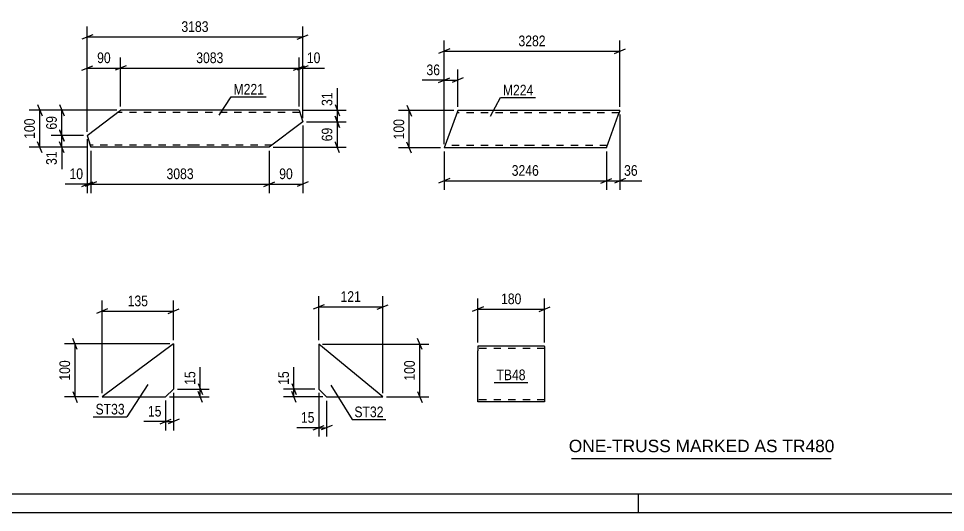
# Model space of a CAD drawing. Header units: millimetres. Extents: x 0 to 841, y 0 to 594.
# Drawn here: x 253.9 to 503.8, y 0 to 133.1 of the extents above; entities that cross this region are included whole.
import ezdxf

# ---------------------------------------------------------------- set-up
doc = ezdxf.new("R2010")
doc.units = ezdxf.units.MM
doc.linetypes.add('DXK_LINE_DOT2', pattern=[3.9198, 1.9599, -1.9599])
doc.styles.add('Arial', font='ARIAL.TTF', dxfattribs={"height": 0.2})
doc.styles.add('Arial Narrow', font='ARIALN.TTF', dxfattribs={"height": 0.2})

# ---------------------------------------------------------------- blocks, each defined once
blk = doc.blocks.new('Unknown-318894869-1133')
at = {"color": 5, "linetype": 'Continuous'}
for p, q in [((5, 5), (836, 5)), ((421, 0), (421, 5)), ((0, 0), (841, 0))]:
    blk.add_line(p, q, dxfattribs=at)
blk = doc.blocks.new('Part-318894869-1902 - 1886')
at = {"color": 2, "linetype": 'Continuous'}
for p, q in [((334.81, 45.4), (334.81, 33.26)), ((352.08, 31.12), (334.81, 45.4)), ((334.81, 33.26), (336.95, 31.12)), ((336.95, 31.12), (352.08, 31.12))]:
    blk.add_line(p, q, dxfattribs=at)
blk = doc.blocks.new('Part-318894869-1827 - 1811')
at = {"color": 2, "linetype": 'Continuous'}
for p, q in [((295.69, 45.41), (276.41, 31.13)), ((295.69, 45.41), (295.7, 33.27)), ((295.7, 33.27), (293.55, 31.13)), ((276.41, 31.13), (293.55, 31.13))]:
    blk.add_line(p, q, dxfattribs=at)
blk = doc.blocks.new('Part-318894869-5711 - 5705')
at = {"color": 2, "linetype": 'Continuous'}
for p, q in [((372.29, 108.29), (371.85, 107.09)), ((392.29, 108.29), (372.29, 108.29)), ((416.03, 108.29), (392.39, 108.29)), ((416, 108.2), (415.59, 107.09)), ((416, 108.2), (416.03, 108.29)), ((371.85, 107.09), (368.65, 98.29)), ((412.39, 98.29), (415.59, 107.09)), ((392.29, 98.29), (368.65, 98.29)), ((412.39, 98.29), (392.39, 98.29))]:
    blk.add_line(p, q, dxfattribs=at)
at = {"color": 7, "linetype": 'DXK_LINE_DOT2'}
for p, q in [((392.29, 107.69), (372.07, 107.69)), ((415.81, 107.69), (392.39, 107.69)), ((415.59, 107.09), (415.9, 107.94)), ((392.29, 98.89), (368.87, 98.89)), ((412.61, 98.89), (392.39, 98.89))]:
    blk.add_line(p, q, dxfattribs=at)
blk = doc.blocks.new('Part-318894869-5788 - 5782')
at = {"color": 2, "linetype": 'Continuous'}
for p, q in [((272.41, 101.58), (281.4, 108.43)), ((301.4, 108.43), (281.4, 108.43)), ((329.52, 108.43), (301.5, 108.43)), ((329.52, 108.43), (330.5, 105.29)), ((330.5, 105.29), (321.5, 98.43)), ((272.41, 101.58), (273.02, 99.63)), ((273.28, 98.78), (273.02, 99.63)), ((273.36, 98.52), (273.28, 98.78)), ((273.39, 98.43), (273.36, 98.52)), ((301.4, 98.43), (273.39, 98.43)), ((321.5, 98.43), (301.5, 98.43))]:
    blk.add_line(p, q, dxfattribs=at)
at = {"color": 7, "linetype": 'DXK_LINE_DOT2'}
for p, q in [((301.4, 107.83), (280.62, 107.83)), ((329.7, 107.83), (301.5, 107.83)), ((273.16, 99.17), (273.02, 99.63)), ((273.28, 98.78), (273.19, 99.08)), ((301.4, 99.03), (273.2, 99.03)), ((322.29, 99.03), (301.5, 99.03))]:
    blk.add_line(p, q, dxfattribs=at)
blk = doc.blocks.new('Part-318894869-9898 - 9897')
at = {"color": 2, "linetype": 'Continuous'}
for p, q in [((377.72, 44.79), (377.72, 43.59)), ((395.72, 44.79), (377.72, 44.79)), ((377.72, 30.53), (377.72, 43.59)), ((395.72, 44.7), (395.72, 44.79)), ((395.72, 44.7), (395.72, 43.59)), ((395.72, 43.59), (395.72, 29.79)), ((377.72, 29.88), (377.72, 30.53)), ((377.72, 29.79), (377.72, 29.88)), ((395.72, 29.79), (377.72, 29.79))]:
    blk.add_line(p, q, dxfattribs=at)
at = {"color": 7, "linetype": 'DXK_LINE_DOT2'}
for p, q in [((395.72, 44.19), (377.72, 44.19)), ((395.72, 44.44), (395.72, 43.59)), ((377.72, 30.53), (377.72, 30.14)), ((377.72, 30.39), (377.72, 30.43)), ((395.72, 30.39), (377.72, 30.39)), ((395.72, 30.43), (395.72, 30.53)), ((395.72, 30.39), (395.72, 30.43)), ((395.72, 30.39), (395.72, 30.43)), ((377.72, 29.79), (377.72, 29.79))]:
    blk.add_line(p, q, dxfattribs=at)
blk = doc.blocks.new('StraightDimension-318894869-1938 - 1886')
at = {"color": 7, "linetype": 'Continuous'}
for p, q in [((334.81, 32.26), (334.81, 20.43)), ((336.95, 30.12), (336.95, 20.43)), ((333.31, 22.23), (336.31, 23.43)), ((334.81, 22.83), (336.95, 22.83)), ((338.45, 23.43), (335.45, 22.23))]:
    blk.add_line(p, q, dxfattribs=at)
at = {"color": 0}
blk.add_wipeout([(334.28, 23.58), (334.28, 27.78), (329.42, 27.78), (329.42, 23.58)], dxfattribs=at)
at = {"color": 7, "linetype": 'Continuous'}
blk.add_line((334.81, 22.83), (328.9, 22.83), dxfattribs=at)
blk.add_line((334.81, 22.83), (328.9, 22.83), dxfattribs=at)
at = {"color": 3, "style": 'Arial Narrow'}
blk.add_text('15', height=2.863, dxfattribs=at).set_placement((330.02, 24.18))
blk = doc.blocks.new('StraightDimension-318894869-1928 - 1886')
at = {"color": 7, "linetype": 'Continuous'}
for p, q in [((334.81, 46.4), (334.81, 58.25)), ((352.08, 32.12), (352.08, 58.25)), ((336.31, 56), (333.31, 54.8)), ((334.81, 55.4), (352.08, 55.4)), ((350.58, 54.8), (353.58, 56))]:
    blk.add_line(p, q, dxfattribs=at)
at = {"color": 0}
blk.add_wipeout([(346.78, 56.15), (346.78, 60.35), (340.1, 60.35), (340.1, 56.15)], dxfattribs=at)
at = {"color": 3, "style": 'Arial Narrow'}
blk.add_text('121', height=2.863, dxfattribs=at).set_placement((340.7, 56.75))
blk = doc.blocks.new('StraightDimension-318894869-1904 - 1886')
at = {"color": 7, "linetype": 'Continuous'}
for p, q in [((335.81, 45.4), (364.48, 45.4)), ((362.68, 43.9), (361.48, 46.9)), ((362.08, 31.12), (362.08, 45.4)), ((361.48, 32.62), (362.68, 29.62)), ((353.08, 31.12), (364.48, 31.12))]:
    blk.add_line(p, q, dxfattribs=at)
at = {"color": 0}
blk.add_wipeout([(361.33, 41.6), (357.13, 41.6), (357.13, 34.92), (361.33, 34.92)], dxfattribs=at)
at = {"color": 3, "style": 'Arial Narrow'}
blk.add_text('100', height=2.863, rotation=90.0002, dxfattribs=at).set_placement((360.73, 35.52))
blk = doc.blocks.new('StraightDimension-318894869-1916 - 1886')
at = {"color": 7, "linetype": 'Continuous'}
for p, q in [((333.81, 33.26), (325.28, 33.26)), ((327.53, 34.76), (328.73, 31.76)), ((328.73, 29.62), (327.53, 32.62)), ((328.13, 31.12), (328.13, 33.26)), ((335.95, 31.12), (325.28, 31.12))]:
    blk.add_line(p, q, dxfattribs=at)
at = {"color": 0}
blk.add_wipeout([(327.38, 38.64), (323.18, 38.64), (323.18, 33.79), (327.38, 33.79)], dxfattribs=at)
at = {"color": 7, "linetype": 'Continuous'}
blk.add_line((328.13, 33.26), (328.13, 39.17), dxfattribs=at)
blk.add_line((328.13, 33.26), (328.13, 39.17), dxfattribs=at)
at = {"color": 3, "style": 'Arial Narrow'}
blk.add_text('15', height=2.863, rotation=90.0002, dxfattribs=at).set_placement((326.78, 34.39))
blk = doc.blocks.new('StraightDimension-318894869-1871 - 1811')
at = {"color": 7, "linetype": 'Continuous'}
for p, q in [((296.7, 33.27), (305.29, 33.27)), ((302.29, 34.77), (303.49, 31.77)), ((303.49, 29.63), (302.29, 32.63)), ((302.89, 31.13), (302.89, 33.27)), ((294.55, 31.13), (305.29, 31.13))]:
    blk.add_line(p, q, dxfattribs=at)
at = {"color": 0}
blk.add_wipeout([(302.14, 38.65), (297.94, 38.65), (297.94, 33.79), (302.14, 33.79)], dxfattribs=at)
at = {"color": 7, "linetype": 'Continuous'}
blk.add_line((302.89, 33.27), (302.89, 39.18), dxfattribs=at)
blk.add_line((302.89, 33.27), (302.89, 39.18), dxfattribs=at)
at = {"color": 3, "style": 'Arial Narrow'}
blk.add_text('15', height=2.863, rotation=90.0002, dxfattribs=at).set_placement((301.54, 34.39))
blk = doc.blocks.new('StraightDimension-318894869-1847 - 1811')
at = {"color": 7, "linetype": 'Continuous'}
for p, q in [((276.41, 32.13), (276.41, 57.09)), ((295.69, 46.41), (295.69, 57.09)), ((277.91, 54.84), (274.91, 53.64)), ((276.41, 54.24), (295.69, 54.24)), ((294.19, 53.64), (297.19, 54.84))]:
    blk.add_line(p, q, dxfattribs=at)
at = {"color": 0}
blk.add_wipeout([(289.39, 54.99), (289.39, 59.19), (282.71, 59.19), (282.71, 54.99)], dxfattribs=at)
at = {"color": 3, "style": 'Arial Narrow'}
blk.add_text('135', height=2.863, dxfattribs=at).set_placement((283.31, 55.59))
blk = doc.blocks.new('StraightDimension-318894869-1859 - 1811')
at = {"color": 7, "linetype": 'Continuous'}
for p, q in [((294.69, 45.41), (266.27, 45.41)), ((269.72, 43.91), (268.52, 46.91)), ((269.12, 31.13), (269.12, 45.41)), ((268.52, 32.63), (269.72, 29.63)), ((275.41, 31.13), (266.27, 31.13))]:
    blk.add_line(p, q, dxfattribs=at)
at = {"color": 0}
blk.add_wipeout([(268.37, 41.61), (264.17, 41.61), (264.17, 34.93), (268.37, 34.93)], dxfattribs=at)
at = {"color": 3, "style": 'Arial Narrow'}
blk.add_text('100', height=2.863, rotation=90.0002, dxfattribs=at).set_placement((267.77, 35.53))
blk = doc.blocks.new('StraightDimension-318894869-1829 - 1811')
at = {"color": 7, "linetype": 'Continuous'}
for p, q in [((293.55, 30.13), (293.55, 22.11)), ((295.7, 32.27), (295.7, 22.11)), ((292.05, 23.91), (295.05, 25.11)), ((297.2, 25.11), (294.2, 23.91)), ((293.55, 24.51), (295.7, 24.51))]:
    blk.add_line(p, q, dxfattribs=at)
at = {"color": 0}
blk.add_wipeout([(293.03, 25.26), (293.03, 29.46), (288.17, 29.46), (288.17, 25.26)], dxfattribs=at)
at = {"color": 7, "linetype": 'Continuous'}
blk.add_line((293.55, 24.51), (287.65, 24.51), dxfattribs=at)
blk.add_line((293.55, 24.51), (287.65, 24.51), dxfattribs=at)
at = {"color": 3, "style": 'Arial Narrow'}
blk.add_text('15', height=2.863, dxfattribs=at).set_placement((288.77, 25.86))
blk = doc.blocks.new('StraightDimension-318894869-5714 - 5705')
at = {"color": 7, "linetype": 'Continuous'}
for p, q in [((368.65, 99.29), (368.65, 127.16)), ((416.03, 109.29), (416.03, 127.16)), ((370.15, 124.91), (367.15, 123.71)), ((368.65, 124.31), (416.03, 124.31)), ((414.53, 123.71), (417.53, 124.91))]:
    blk.add_line(p, q, dxfattribs=at)
at = {"color": 0}
blk.add_wipeout([(396.59, 125.06), (396.59, 129.26), (388.08, 129.26), (388.08, 125.06)], dxfattribs=at)
at = {"color": 3, "style": 'Arial Narrow'}
blk.add_text('3282', height=2.863, dxfattribs=at).set_placement((388.68, 125.66))
blk = doc.blocks.new('StraightDimension-318894869-5763 - 5705')
at = {"color": 7, "linetype": 'Continuous'}
for p, q in [((371.29, 108.29), (356.35, 108.29)), ((358.6, 109.79), (359.8, 106.79)), ((359.2, 98.29), (359.2, 108.29)), ((367.65, 98.29), (356.35, 98.29)), ((359.8, 96.79), (358.6, 99.79))]:
    blk.add_line(p, q, dxfattribs=at)
at = {"color": 0}
blk.add_wipeout([(358.45, 106.63), (354.25, 106.63), (354.25, 99.95), (358.45, 99.95)], dxfattribs=at)
at = {"color": 3, "style": 'Arial Narrow'}
blk.add_text('100', height=2.863, rotation=90.0002, dxfattribs=at).set_placement((357.85, 100.55))
blk = doc.blocks.new('StraightDimension-318894869-5725 - 5705')
at = {"color": 7, "linetype": 'Continuous'}
for p, q in [((416.03, 107.29), (416.03, 86.99)), ((412.39, 97.29), (412.39, 86.99)), ((410.89, 88.79), (413.89, 89.99)), ((417.53, 89.99), (414.53, 88.79)), ((412.39, 89.39), (416.03, 89.39))]:
    blk.add_line(p, q, dxfattribs=at)
at = {"color": 0}
blk.add_wipeout([(421.41, 90.14), (421.41, 94.34), (416.55, 94.34), (416.55, 90.14)], dxfattribs=at)
at = {"color": 7, "linetype": 'Continuous'}
blk.add_line((416.03, 89.39), (421.93, 89.39), dxfattribs=at)
blk.add_line((416.03, 89.39), (421.93, 89.39), dxfattribs=at)
at = {"color": 3, "style": 'Arial Narrow'}
blk.add_text('36', height=2.863, dxfattribs=at).set_placement((417.15, 90.74))
blk = doc.blocks.new('StraightDimension-318894869-5737 - 5705')
at = {"color": 7, "linetype": 'Continuous'}
for p, q in [((368.65, 97.29), (368.65, 86.99)), ((412.39, 97.29), (412.39, 86.99)), ((370.15, 89.99), (367.15, 88.79)), ((410.89, 88.79), (413.89, 89.99)), ((368.65, 89.39), (412.39, 89.39))]:
    blk.add_line(p, q, dxfattribs=at)
at = {"color": 0}
blk.add_wipeout([(394.78, 90.14), (394.78, 94.34), (386.26, 94.34), (386.26, 90.14)], dxfattribs=at)
at = {"color": 3, "style": 'Arial Narrow'}
blk.add_text('3246', height=2.863, dxfattribs=at).set_placement((386.86, 90.74))
blk = doc.blocks.new('StraightDimension-318894869-5750 - 5705')
at = {"color": 7, "linetype": 'Continuous'}
for p, q in [((368.65, 99.29), (368.65, 119.36)), ((372.29, 109.29), (372.29, 119.36)), ((367.15, 115.91), (370.15, 117.11)), ((368.65, 116.51), (372.29, 116.51)), ((373.79, 117.11), (370.79, 115.91))]:
    blk.add_line(p, q, dxfattribs=at)
at = {"color": 0}
blk.add_wipeout([(368.12, 117.26), (368.12, 121.46), (363.27, 121.46), (363.27, 117.26)], dxfattribs=at)
at = {"color": 7, "linetype": 'Continuous'}
blk.add_line((368.65, 116.51), (362.74, 116.51), dxfattribs=at)
blk.add_line((368.65, 116.51), (362.74, 116.51), dxfattribs=at)
at = {"color": 3, "style": 'Arial Narrow'}
blk.add_text('36', height=2.863, dxfattribs=at).set_placement((363.87, 117.86))
blk = doc.blocks.new('StraightDimension-318894869-5878 - 5782')
at = {"color": 7, "linetype": 'Continuous'}
for p, q in [((281.4, 109.43), (281.4, 122.61)), ((329.52, 109.43), (329.52, 122.61)), ((282.9, 120.36), (279.9, 119.16)), ((328.02, 119.16), (331.02, 120.36)), ((281.4, 119.76), (329.52, 119.76))]:
    blk.add_line(p, q, dxfattribs=at)
at = {"color": 0}
blk.add_wipeout([(309.72, 120.51), (309.72, 124.71), (301.2, 124.71), (301.2, 120.51)], dxfattribs=at)
at = {"color": 3, "style": 'Arial Narrow'}
blk.add_text('3083', height=2.863, dxfattribs=at).set_placement((301.8, 121.11))
blk = doc.blocks.new('StraightDimension-318894869-5791 - 5782')
at = {"color": 7, "linetype": 'Continuous'}
for p, q in [((272.41, 102.58), (272.41, 131.01)), ((330.5, 106.29), (330.5, 131.01)), ((273.91, 128.76), (270.91, 127.56)), ((272.41, 128.16), (330.5, 128.16)), ((329, 127.56), (332, 128.76))]:
    blk.add_line(p, q, dxfattribs=at)
at = {"color": 0}
blk.add_wipeout([(305.71, 128.91), (305.71, 133.11), (297.2, 133.11), (297.2, 128.91)], dxfattribs=at)
at = {"color": 3, "style": 'Arial Narrow'}
blk.add_text('3183', height=2.863, dxfattribs=at).set_placement((297.8, 129.51))
blk = doc.blocks.new('StraightDimension-318894869-5802 - 5782')
at = {"color": 7, "linetype": 'Continuous'}
for p, q in [((330.5, 104.29), (330.5, 86.09)), ((321.5, 97.43), (321.5, 86.09)), ((320, 87.89), (323, 89.09)), ((321.5, 88.49), (330.5, 88.49)), ((332, 89.09), (329, 87.89))]:
    blk.add_line(p, q, dxfattribs=at)
at = {"color": 0}
blk.add_wipeout([(328.43, 89.24), (328.43, 93.44), (323.57, 93.44), (323.57, 89.24)], dxfattribs=at)
at = {"color": 3, "style": 'Arial Narrow'}
blk.add_text('90', height=2.863, dxfattribs=at).set_placement((324.17, 89.84))
blk = doc.blocks.new('StraightDimension-318894869-5843 - 5782')
at = {"color": 7, "linetype": 'Continuous'}
for p, q in [((272.41, 100.58), (272.41, 86.09)), ((273.39, 97.43), (273.39, 86.09)), ((270.91, 87.89), (273.91, 89.09)), ((274.89, 89.09), (271.89, 87.89)), ((272.41, 88.49), (273.39, 88.49))]:
    blk.add_line(p, q, dxfattribs=at)
at = {"color": 0}
blk.add_wipeout([(271.88, 89.24), (271.88, 93.44), (267.03, 93.44), (267.03, 89.24)], dxfattribs=at)
at = {"color": 7, "linetype": 'Continuous'}
blk.add_line((272.41, 88.49), (266.5, 88.49), dxfattribs=at)
blk.add_line((272.41, 88.49), (266.5, 88.49), dxfattribs=at)
at = {"color": 3, "style": 'Arial Narrow'}
blk.add_text('10', height=2.863, dxfattribs=at).set_placement((267.63, 89.84))
blk = doc.blocks.new('StraightDimension-318894869-5819 - 5782')
at = {"color": 7, "linetype": 'Continuous'}
for p, q in [((273.39, 97.43), (273.39, 86.09)), ((321.5, 97.43), (321.5, 86.09)), ((274.89, 89.09), (271.89, 87.89)), ((273.39, 88.49), (321.5, 88.49)), ((320, 87.89), (323, 89.09))]:
    blk.add_line(p, q, dxfattribs=at)
at = {"color": 0}
blk.add_wipeout([(301.7, 89.24), (301.7, 93.44), (293.19, 93.44), (293.19, 89.24)], dxfattribs=at)
at = {"color": 3, "style": 'Arial Narrow'}
blk.add_text('3083', height=2.863, dxfattribs=at).set_placement((293.79, 89.84))
blk = doc.blocks.new('StraightDimension-318894869-5861 - 5782')
at = {"color": 7, "linetype": 'Continuous'}
for p, q in [((329.52, 109.43), (329.52, 122.61)), ((330.5, 106.29), (330.5, 122.61)), ((328.02, 119.16), (331.02, 120.36)), ((332, 120.36), (329, 119.16)), ((329.52, 119.76), (330.5, 119.76))]:
    blk.add_line(p, q, dxfattribs=at)
at = {"color": 0}
blk.add_wipeout([(335.88, 120.51), (335.88, 124.71), (331.02, 124.71), (331.02, 120.51)], dxfattribs=at)
at = {"color": 7, "linetype": 'Continuous'}
blk.add_line((330.5, 119.76), (336.4, 119.76), dxfattribs=at)
blk.add_line((330.5, 119.76), (336.4, 119.76), dxfattribs=at)
at = {"color": 3, "style": 'Arial Narrow'}
blk.add_text('10', height=2.863, dxfattribs=at).set_placement((331.62, 121.11))
blk = doc.blocks.new('StraightDimension-318894869-5902 - 5782')
at = {"color": 7, "linetype": 'Continuous'}
for p, q in [((272.41, 102.58), (272.41, 122.61)), ((281.4, 109.43), (281.4, 122.61)), ((270.91, 119.16), (273.91, 120.36)), ((282.9, 120.36), (279.9, 119.16)), ((272.41, 119.76), (281.4, 119.76))]:
    blk.add_line(p, q, dxfattribs=at)
at = {"color": 0}
blk.add_wipeout([(279.33, 120.51), (279.33, 124.71), (274.48, 124.71), (274.48, 120.51)], dxfattribs=at)
at = {"color": 3, "style": 'Arial Narrow'}
blk.add_text('90', height=2.863, dxfattribs=at).set_placement((275.08, 121.11))
blk = doc.blocks.new('StraightDimension-318894869-5920 - 5782')
at = {"color": 7, "linetype": 'Continuous'}
for p, q in [((264.95, 103.08), (266.15, 100.08)), ((271.41, 101.58), (262.7, 101.58)), ((265.55, 98.43), (265.55, 101.58)), ((272.39, 98.43), (262.7, 98.43)), ((266.15, 96.93), (264.95, 99.93))]:
    blk.add_line(p, q, dxfattribs=at)
at = {"color": 0}
blk.add_wipeout([(264.8, 97.91), (260.6, 97.91), (260.6, 93.05), (264.8, 93.05)], dxfattribs=at)
at = {"color": 7, "linetype": 'Continuous'}
blk.add_line((265.55, 98.43), (265.55, 92.53), dxfattribs=at)
blk.add_line((265.55, 98.43), (265.55, 92.53), dxfattribs=at)
at = {"color": 3, "style": 'Arial Narrow'}
blk.add_text('31', height=2.863, rotation=90.0002, dxfattribs=at).set_placement((264.2, 93.65))
blk = doc.blocks.new('StraightDimension-318894869-5944 - 5782')
at = {"color": 7, "linetype": 'Continuous'}
for p, q in [((280.4, 108.43), (262.7, 108.43)), ((264.95, 109.93), (266.15, 106.93)), ((265.55, 101.58), (265.55, 108.43)), ((266.15, 100.08), (264.95, 103.08)), ((271.41, 101.58), (262.7, 101.58))]:
    blk.add_line(p, q, dxfattribs=at)
at = {"color": 0}
blk.add_wipeout([(264.8, 107.43), (260.6, 107.43), (260.6, 102.58), (264.8, 102.58)], dxfattribs=at)
at = {"color": 3, "style": 'Arial Narrow'}
blk.add_text('69', height=2.863, rotation=90.0002, dxfattribs=at).set_placement((264.2, 103.18))
blk = doc.blocks.new('StraightDimension-318894869-5969 - 5782')
at = {"color": 7, "linetype": 'Continuous'}
for p, q in [((330.52, 108.43), (342.24, 108.43)), ((339.24, 109.93), (340.44, 106.93)), ((339.84, 105.29), (339.84, 108.43)), ((331.5, 105.29), (342.24, 105.29)), ((340.44, 103.79), (339.24, 106.79))]:
    blk.add_line(p, q, dxfattribs=at)
at = {"color": 0}
blk.add_wipeout([(339.09, 113.81), (334.89, 113.81), (334.89, 108.96), (339.09, 108.96)], dxfattribs=at)
at = {"color": 7, "linetype": 'Continuous'}
blk.add_line((339.84, 108.43), (339.84, 114.34), dxfattribs=at)
blk.add_line((339.84, 108.43), (339.84, 114.34), dxfattribs=at)
at = {"color": 3, "style": 'Arial Narrow'}
blk.add_text('31', height=2.863, rotation=90.0002, dxfattribs=at).set_placement((338.49, 109.56))
blk = doc.blocks.new('StraightDimension-318894869-5993 - 5782')
at = {"color": 7, "linetype": 'Continuous'}
for p, q in [((331.5, 105.29), (342.24, 105.29)), ((339.24, 106.79), (340.44, 103.79)), ((339.84, 98.43), (339.84, 105.29)), ((322.5, 98.43), (342.24, 98.43)), ((340.44, 96.93), (339.24, 99.93))]:
    blk.add_line(p, q, dxfattribs=at)
at = {"color": 0}
blk.add_wipeout([(339.09, 104.29), (334.89, 104.29), (334.89, 99.43), (339.09, 99.43)], dxfattribs=at)
at = {"color": 3, "style": 'Arial Narrow'}
blk.add_text('69', height=2.863, rotation=90.0002, dxfattribs=at).set_placement((338.49, 100.03))
blk = doc.blocks.new('StraightDimension-318894869-6018 - 5782')
at = {"color": 7, "linetype": 'Continuous'}
for p, q in [((280.4, 108.43), (256.78, 108.43)), ((259.03, 109.93), (260.23, 106.93)), ((259.63, 98.43), (259.63, 108.43)), ((272.39, 98.43), (256.78, 98.43)), ((260.23, 96.93), (259.03, 99.93))]:
    blk.add_line(p, q, dxfattribs=at)
at = {"color": 0}
blk.add_wipeout([(258.88, 106.77), (254.68, 106.77), (254.68, 100.09), (258.88, 100.09)], dxfattribs=at)
at = {"color": 3, "style": 'Arial Narrow'}
blk.add_text('100', height=2.863, rotation=90.0002, dxfattribs=at).set_placement((258.28, 100.69))
blk = doc.blocks.new('StraightDimension-318894869-9994 - 9897')
at = {"color": 7, "linetype": 'Continuous'}
for p, q in [((377.72, 45.79), (377.72, 57.64)), ((395.72, 45.79), (395.72, 57.64)), ((379.22, 55.39), (376.22, 54.19)), ((394.22, 54.19), (397.22, 55.39)), ((377.72, 54.79), (395.72, 54.79))]:
    blk.add_line(p, q, dxfattribs=at)
at = {"color": 0}
blk.add_wipeout([(390.06, 55.54), (390.06, 59.74), (383.38, 59.74), (383.38, 55.54)], dxfattribs=at)
at = {"color": 3, "style": 'Arial Narrow'}
blk.add_text('180', height=2.863, dxfattribs=at).set_placement((383.98, 56.14))
blk = doc.blocks.new('Unknown-318894869-10132')
at = {"color": 7, "linetype": 'Continuous'}
blk.add_line((403, 14.5), (473, 14.5), dxfattribs=at)
at = {"color": 7, "style": 'Arial'}
blk.add_text('ONE-TRUSS MARKED AS TR480', height=3.3428, dxfattribs=at).set_placement((402.24, 16.25))
blk = doc.blocks.new('Mark-318894869-1898 - 1886')
at = {"color": 0}
blk.add_wipeout([(352.3, 25.67), (352.3, 28.67), (344.44, 28.67), (344.44, 25.67)], dxfattribs=at)
blk.add_wipeout([(352.3, 25.67), (352.3, 28.67), (344.44, 28.67), (344.44, 25.67)], dxfattribs=at)
at = {"color": 30, "linetype": 'Continuous'}
for p, q in [((338.08, 34.35), (343.84, 25.07)), ((343.84, 25.07), (352.9, 25.07))]:
    blk.add_line(p, q, dxfattribs=at)
at = {"color": 3, "style": 'Arial Narrow'}
blk.add_text('ST32', height=2.863, dxfattribs=at).set_placement((344.44, 25.67))
blk = doc.blocks.new('Mark-318894869-1823 - 1811')
at = {"color": 0}
blk.add_wipeout([(282.5, 26.41), (282.5, 29.41), (274.65, 29.41), (274.65, 26.41)], dxfattribs=at)
blk.add_wipeout([(282.5, 26.41), (282.5, 29.41), (274.65, 29.41), (274.65, 26.41)], dxfattribs=at)
at = {"color": 30, "linetype": 'Continuous'}
for p in [(288.73, 34.47), (274.05, 25.81)]:
    blk.add_line(p, (283.1, 25.81), dxfattribs=at)
at = {"color": 3, "style": 'Arial Narrow'}
blk.add_text('ST33', height=2.863, dxfattribs=at).set_placement((274.65, 26.41))
blk = doc.blocks.new('Mark-318894869-5707 - 5705')
at = {"color": 0}
blk.add_wipeout([(392.69, 112.39), (392.69, 115.39), (384.47, 115.39), (384.47, 112.39)], dxfattribs=at)
blk.add_wipeout([(392.69, 112.39), (392.69, 115.39), (384.47, 115.39), (384.47, 112.39)], dxfattribs=at)
at = {"color": 30, "linetype": 'Continuous'}
for p, q in [((381.13, 106.8), (383.87, 111.79)), ((383.87, 111.79), (393.29, 111.79))]:
    blk.add_line(p, q, dxfattribs=at)
at = {"color": 3, "style": 'Arial Narrow'}
blk.add_text('M224', height=2.863, dxfattribs=at).set_placement((384.47, 112.39))
blk = doc.blocks.new('Mark-318894869-5784 - 5782')
at = {"color": 0}
blk.add_wipeout([(320.07, 112.62), (320.07, 115.62), (311.85, 115.62), (311.85, 112.62)], dxfattribs=at)
blk.add_wipeout([(320.07, 112.62), (320.07, 115.62), (311.85, 115.62), (311.85, 112.62)], dxfattribs=at)
at = {"color": 30, "linetype": 'Continuous'}
for p, q in [((308.02, 107.1), (311.25, 112.02)), ((311.25, 112.02), (320.67, 112.02))]:
    blk.add_line(p, q, dxfattribs=at)
at = {"color": 3, "style": 'Arial Narrow'}
blk.add_text('M221', height=2.863, dxfattribs=at).set_placement((311.85, 112.62))
blk = doc.blocks.new('Mark-318894869-9997 - 9897')
at = {"color": 0}
blk.add_wipeout([(390.58, 35.65), (390.58, 38.65), (382.73, 38.65), (382.73, 35.65)], dxfattribs=at)
blk.add_wipeout([(390.58, 35.65), (390.58, 38.65), (382.73, 38.65), (382.73, 35.65)], dxfattribs=at)
at = {"color": 30, "linetype": 'Continuous'}
blk.add_line((382.13, 35.05), (391.18, 35.05), dxfattribs=at)
at = {"color": 3, "style": 'Arial Narrow'}
blk.add_text('TB48', height=2.863, dxfattribs=at).set_placement((382.73, 35.65))

msp = doc.modelspace()

# ---------------------------------------------------------------- block references
for name in ['Unknown-318894869-1133', 'Part-318894869-5788 - 5782', 'Part-318894869-5711 - 5705', 'Part-318894869-1827 - 1811', 'Part-318894869-1902 - 1886', 'Part-318894869-9898 - 9897', 'Unknown-318894869-10132']:
    msp.add_blockref(name, (0, 0))

# ---------------------------------------------------------------- next in the draw order: block references
for name in ['StraightDimension-318894869-5714 - 5705', 'StraightDimension-318894869-5878 - 5782', 'StraightDimension-318894869-5843 - 5782', 'StraightDimension-318894869-9994 - 9897', 'StraightDimension-318894869-1871 - 1811', 'Mark-318894869-9997 - 9897', 'StraightDimension-318894869-1938 - 1886']:
    msp.add_blockref(name, (0, 0))

# ---------------------------------------------------------------- next in the draw order: block references
for name in ['StraightDimension-318894869-5791 - 5782', 'Mark-318894869-5707 - 5705', 'StraightDimension-318894869-5763 - 5705', 'StraightDimension-318894869-5725 - 5705', 'StraightDimension-318894869-1928 - 1886', 'StraightDimension-318894869-1847 - 1811']:
    msp.add_blockref(name, (0, 0))

# ---------------------------------------------------------------- next in the draw order: block references
for name in ['StraightDimension-318894869-5902 - 5782', 'StraightDimension-318894869-5861 - 5782', 'StraightDimension-318894869-5750 - 5705', 'Mark-318894869-5784 - 5782', 'StraightDimension-318894869-5802 - 5782', 'StraightDimension-318894869-5737 - 5705', 'StraightDimension-318894869-1859 - 1811', 'StraightDimension-318894869-1904 - 1886']:
    msp.add_blockref(name, (0, 0))

# ---------------------------------------------------------------- next in the draw order: block references
for name in ['StraightDimension-318894869-5969 - 5782', 'StraightDimension-318894869-5819 - 5782', 'StraightDimension-318894869-1916 - 1886', 'Mark-318894869-1898 - 1886', 'StraightDimension-318894869-1829 - 1811']:
    msp.add_blockref(name, (0, 0))

# ---------------------------------------------------------------- next in the draw order: block references
for name in ['StraightDimension-318894869-5993 - 5782', 'StraightDimension-318894869-5920 - 5782', 'Mark-318894869-1823 - 1811']:
    msp.add_blockref(name, (0, 0))

# ---------------------------------------------------------------- next in the draw order: block references
msp.add_blockref('StraightDimension-318894869-5944 - 5782', (0, 0))

# ---------------------------------------------------------------- next in the draw order: block references
msp.add_blockref('StraightDimension-318894869-6018 - 5782', (0, 0))

doc.saveas('drawing.dxf')
